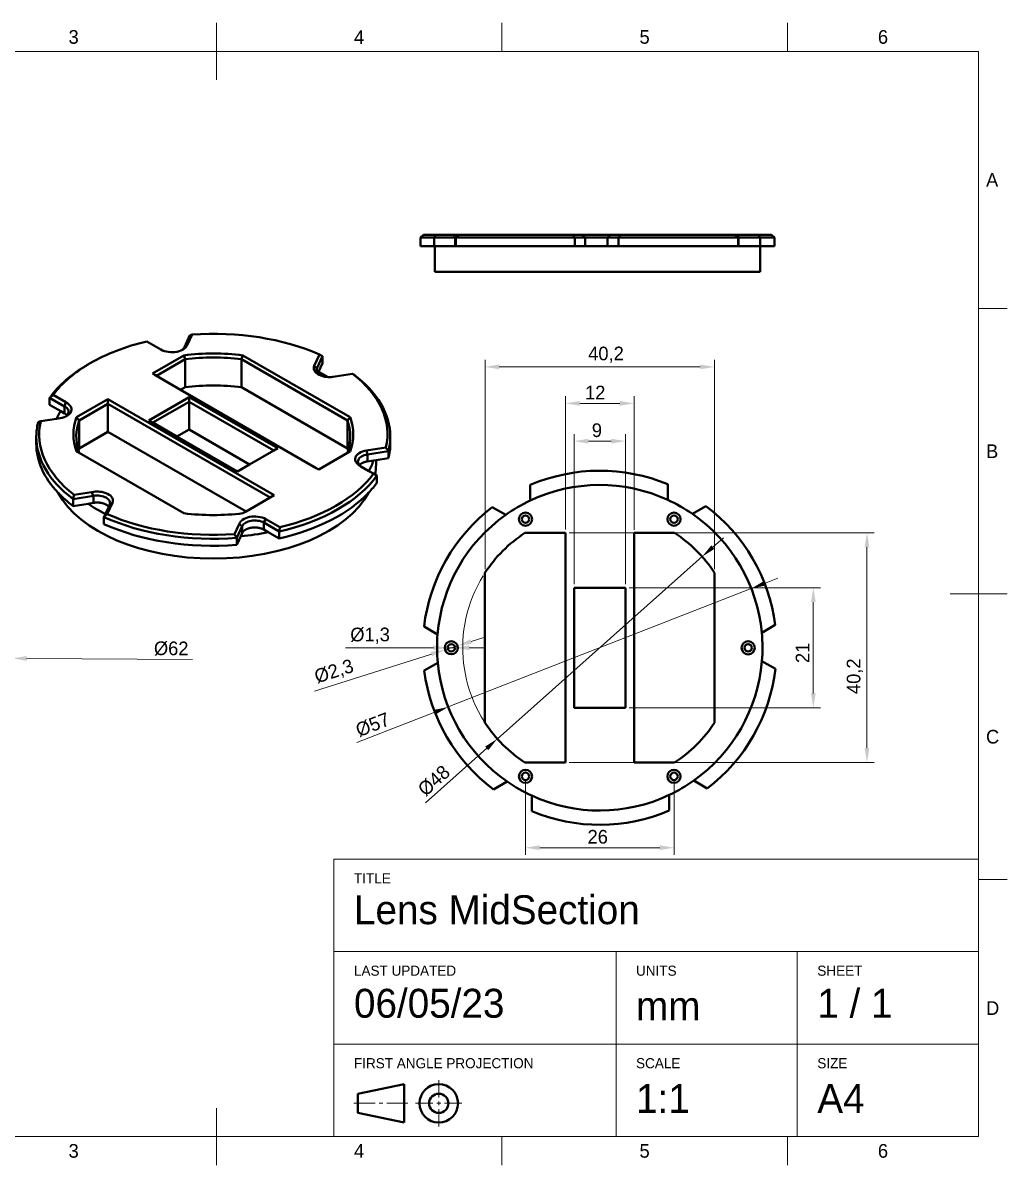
# Model space of a CAD drawing. Header units: millimetres. Extents: x 15 to 292, y 5 to 205.
# Drawn here: x 119.6 to 292, y 5 to 205 of the extents above; entities that cross this region are included whole.
import ezdxf

# ---------------------------------------------------------------- set-up
doc = ezdxf.new("R2010")
doc.units = ezdxf.units.MM
for name, color, linetype in [('Annotations', 7, 'Continuous'), ('Border', 7, 'Continuous'), ('Geometries', 7, 'Continuous')]:
    doc.layers.add(name, color=color, linetype=linetype)
doc.styles.add('Shapr0', font='txt', dxfattribs={"height": 2.3925})
doc.styles.add('Shapr1', font='txt', dxfattribs={"height": 2.3925})
doc.styles.add('Shapr11', font='txt', dxfattribs={"height": 2.3925})
doc.styles.add('Shapr9', font='txt', dxfattribs={"height": 2.3925})
doc.dimstyles.new('ISO-25', dxfattribs={"dimtxt": 2.5, "dimasz": 2.5, "dimexe": 1.25, "dimexo": 0.625, "dimtad": 1, "dimtxsty": 'Standard', "dimcen": 2.5, "dimadec": 0, "dimazin": 0, "dimtfac": 1, "dimtmove": 0, "dimatfit": 3, "dimfxl": 1, "dimarcsym": 0})

# ---------------------------------------------------------------- blocks, each defined once
blk = doc.blocks.new('*D2')
at = {"layer": 'Annotations', "color": 0, "linetype": 'Continuous', "lineweight": 15}
for p, q in [((53.25, 94.18), (50.75, 94.2)), ((55.75, 94.16), (117.75, 93.74)), ((120.25, 93.72), (149.3, 93.52))]:
    blk.add_line(p, q, dxfattribs=at)
at = {"layer": 'Annotations', "color": 0, "lineweight": 15}
blk.add_arc((86.75, 93.95), 31, 353.758, 1.9141, dxfattribs=at)
at = {"layer": 'Annotations', "color": 0}
for points in [[(53.25, 93.77), (53.25, 94.6), (55.75, 94.16)], [(120.25, 94.13), (120.25, 93.3), (117.75, 93.74)]]:
    blk.add_solid(points, dxfattribs=at)
at = {"layer": 'Defpoints', "color": 0}
for p in [(55.75, 94.16), (117.75, 93.74)]:
    blk.add_point(p, dxfattribs=at)
at = {"layer": 'Annotations', "color": 0, "lineweight": 15, "insert": (145.59, 95.44), "char_height": 2.393, "attachment_point": 5, "rotation": 359.6036, "style": 'Shapr9'}
blk.add_mtext('\\A1;%%c62', dxfattribs=at)
blk = doc.blocks.new('*D3')
at = {"layer": 'Annotations', "color": 0, "linetype": 'Continuous', "lineweight": 15}
for p, q in [((191.5, 95.58), (176.13, 95.56)), ((195.3, 95.59), (194, 95.59)), ((197.8, 95.59), (200.3, 95.6))]:
    blk.add_line(p, q, dxfattribs=at)
at = {"layer": 'Annotations', "color": 0}
for points in [[(197.8, 96.01), (197.8, 95.18), (195.3, 95.59)], [(191.5, 95.17), (191.5, 96), (194, 95.59)]]:
    blk.add_solid(points, dxfattribs=at)
at = {"layer": 'Defpoints', "color": 0}
for p in [(194, 95.59), (195.3, 95.59)]:
    blk.add_point(p, dxfattribs=at)
at = {"layer": 'Annotations', "color": 0, "lineweight": 15, "insert": (180.42, 97.69), "char_height": 2.393, "attachment_point": 5, "rotation": 0.0907, "style": 'Shapr11'}
blk.add_mtext('\\A1;%%c1,3', dxfattribs=at)
blk = doc.blocks.new('*D4')
at = {"layer": 'Annotations', "color": 0, "linetype": 'Continuous', "lineweight": 15}
for p, q in [((198.13, 96.69), (200.51, 97.45)), ((191.17, 94.48), (170.7, 87.99)), ((195.74, 95.94), (193.55, 95.24))]:
    blk.add_line(p, q, dxfattribs=at)
at = {"layer": 'Annotations', "color": 0}
for points in [[(198, 97.09), (198.25, 96.3), (195.74, 95.94)], [(191.29, 94.09), (191.04, 94.88), (193.55, 95.24)]]:
    blk.add_solid(points, dxfattribs=at)
at = {"layer": 'Defpoints', "color": 0}
for p in [(193.55, 95.24), (195.74, 95.94)]:
    blk.add_point(p, dxfattribs=at)
at = {"layer": 'Annotations', "color": 0, "lineweight": 15, "insert": (174.15, 91.31), "char_height": 2.393, "attachment_point": 5, "rotation": 17.6121, "style": 'Shapr11'}
blk.add_mtext('\\A1;%%c2,3', dxfattribs=at)
blk = doc.blocks.new('*D5')
at = {"layer": 'Annotations', "color": 0, "linetype": 'Continuous', "lineweight": 15}
for p, q in [((249.52, 106.86), (251.85, 107.77)), ((247.19, 105.95), (194.1, 85.22)), ((191.77, 84.31), (178.11, 78.98))]:
    blk.add_line(p, q, dxfattribs=at)
at = {"layer": 'Annotations', "color": 0, "lineweight": 15}
blk.add_arc((220.65, 95.59), 28.5, 198.8188, 304.0316, dxfattribs=at)
at = {"layer": 'Annotations', "color": 0}
for points in [[(249.37, 107.25), (249.67, 106.48), (247.19, 105.95)], [(191.92, 83.92), (191.62, 84.7), (194.1, 85.22)]]:
    blk.add_solid(points, dxfattribs=at)
at = {"layer": 'Defpoints', "color": 0}
for p in [(247.19, 105.95), (194.1, 85.22)]:
    blk.add_point(p, dxfattribs=at)
at = {"layer": 'Annotations', "color": 0, "lineweight": 15, "insert": (180.89, 82.1), "char_height": 2.393, "attachment_point": 5, "rotation": 21.3319, "style": 'Shapr11'}
blk.add_mtext('\\A1;%%c57', dxfattribs=at)
blk = doc.blocks.new('*D6')
at = {"layer": 'Annotations', "color": 0, "linetype": 'Continuous', "lineweight": 15}
for p, q in [((240.45, 113.2), (242.32, 114.86)), ((238.58, 111.54), (202.71, 79.64)), ((200.84, 77.98), (190.1, 68.42))]:
    blk.add_line(p, q, dxfattribs=at)
at = {"layer": 'Annotations', "color": 0, "lineweight": 15}
blk.add_arc((220.65, 95.59), 24, 148.3692, 224.6331, dxfattribs=at)
at = {"layer": 'Annotations', "color": 0}
for points in [[(240.17, 113.51), (240.72, 112.89), (238.58, 111.54)], [(201.12, 77.66), (200.57, 78.29), (202.71, 79.64)]]:
    blk.add_solid(points, dxfattribs=at)
at = {"layer": 'Defpoints', "color": 0}
for p in [(238.58, 111.54), (202.71, 79.64)]:
    blk.add_point(p, dxfattribs=at)
at = {"layer": 'Annotations', "color": 0, "lineweight": 15, "insert": (191.62, 72.31), "char_height": 2.393, "attachment_point": 5, "rotation": 41.6486, "style": 'Shapr11'}
blk.add_mtext('\\A1;%%c48', dxfattribs=at)
blk = doc.blocks.new('*D7')
at = {"layer": 'Annotations', "color": 0, "linetype": 'Continuous', "lineweight": 15}
for p, q in [((214.65, 116.31), (214.65, 139.63)), ((224.15, 138.38), (217.15, 138.38)), ((226.65, 116.21), (226.65, 139.63))]:
    blk.add_line(p, q, dxfattribs=at)
at = {"layer": 'Annotations', "color": 0}
for points in [[(217.15, 138.8), (217.15, 137.96), (214.65, 138.38)], [(224.15, 137.96), (224.15, 138.8), (226.65, 138.38)]]:
    blk.add_solid(points, dxfattribs=at)
at = {"layer": 'Defpoints', "color": 0}
for p in [(214.65, 138.38), (214.65, 115.69), (226.65, 115.59)]:
    blk.add_point(p, dxfattribs=at)
at = {"layer": 'Annotations', "color": 0, "lineweight": 15, "insert": (219.85, 140.27), "char_height": 2.393, "attachment_point": 5, "style": 'Shapr11'}
blk.add_mtext('\\A1;12', dxfattribs=at)
blk = doc.blocks.new('*D8')
at = {"layer": 'Annotations', "color": 0, "linetype": 'Continuous', "lineweight": 15}
for p, q in [((216.15, 106.71), (216.15, 133.01)), ((225.15, 106.71), (225.15, 133.01)), ((222.65, 131.76), (218.65, 131.76))]:
    blk.add_line(p, q, dxfattribs=at)
at = {"layer": 'Annotations', "color": 0}
for points in [[(218.65, 132.18), (218.65, 131.34), (216.15, 131.76)], [(222.65, 131.34), (222.65, 132.18), (225.15, 131.76)]]:
    blk.add_solid(points, dxfattribs=at)
at = {"layer": 'Defpoints', "color": 0}
for p in [(216.15, 131.76), (216.15, 106.09), (225.15, 106.09)]:
    blk.add_point(p, dxfattribs=at)
at = {"layer": 'Annotations', "color": 0, "lineweight": 15, "insert": (220.15, 133.66), "char_height": 2.393, "attachment_point": 5, "style": 'Shapr11'}
blk.add_mtext('\\A1;9', dxfattribs=at)
blk = doc.blocks.new('*D9')
at = {"layer": 'Annotations', "color": 0, "linetype": 'Continuous', "lineweight": 15}
for p, q in [((200.55, 109.33), (200.55, 146.01)), ((240.75, 109.33), (240.75, 146.01)), ((238.25, 144.76), (203.05, 144.76))]:
    blk.add_line(p, q, dxfattribs=at)
at = {"layer": 'Annotations', "color": 0}
for points in [[(203.05, 145.18), (203.05, 144.35), (200.55, 144.76)], [(238.25, 144.35), (238.25, 145.18), (240.75, 144.76)]]:
    blk.add_solid(points, dxfattribs=at)
at = {"layer": 'Defpoints', "color": 0}
for p in [(200.55, 144.76), (200.55, 108.7), (240.75, 108.7)]:
    blk.add_point(p, dxfattribs=at)
at = {"layer": 'Annotations', "color": 0, "lineweight": 15, "insert": (221.74, 146.89), "char_height": 2.393, "attachment_point": 5, "style": 'Shapr11'}
blk.add_mtext('\\A1;40,2', dxfattribs=at)
blk = doc.blocks.new('*D10')
at = {"layer": 'Annotations', "color": 0, "linetype": 'Continuous', "lineweight": 15}
for p, q in [((215.27, 115.69), (268.7, 115.69)), ((267.45, 113.19), (267.45, 77.99)), ((215.27, 75.49), (268.7, 75.49))]:
    blk.add_line(p, q, dxfattribs=at)
at = {"layer": 'Annotations', "color": 0}
for points in [[(267.86, 113.19), (267.03, 113.19), (267.45, 115.69)], [(267.03, 77.99), (267.86, 77.99), (267.45, 75.49)]]:
    blk.add_solid(points, dxfattribs=at)
at = {"layer": 'Defpoints', "color": 0}
for p in [(214.65, 115.69), (214.65, 75.49), (267.45, 75.49)]:
    blk.add_point(p, dxfattribs=at)
at = {"layer": 'Annotations', "color": 0, "lineweight": 15, "insert": (265.32, 90.6), "char_height": 2.393, "attachment_point": 5, "rotation": 90, "style": 'Shapr11'}
blk.add_mtext('\\A1;40,2', dxfattribs=at)
blk = doc.blocks.new('*D11')
at = {"layer": 'Annotations', "color": 0, "linetype": 'Continuous', "lineweight": 15}
for p, q in [((225.77, 106.09), (259.3, 106.09)), ((258.05, 103.59), (258.05, 87.59)), ((225.77, 85.09), (259.3, 85.09))]:
    blk.add_line(p, q, dxfattribs=at)
at = {"layer": 'Annotations', "color": 0}
for points in [[(258.47, 103.59), (257.64, 103.59), (258.05, 106.09)], [(257.64, 87.59), (258.47, 87.59), (258.05, 85.09)]]:
    blk.add_solid(points, dxfattribs=at)
at = {"layer": 'Defpoints', "color": 0}
for p in [(225.15, 106.09), (225.15, 85.09), (258.05, 85.09)]:
    blk.add_point(p, dxfattribs=at)
at = {"layer": 'Annotations', "color": 0, "lineweight": 15, "insert": (256.16, 94.69), "char_height": 2.393, "attachment_point": 5, "rotation": 90, "style": 'Shapr11'}
blk.add_mtext('\\A1;21', dxfattribs=at)
blk = doc.blocks.new('*D12')
at = {"layer": 'Annotations', "color": 0, "linetype": 'Continuous', "lineweight": 15}
for p, q in [((207.65, 72.45), (207.65, 59.33)), ((233.65, 72.44), (233.65, 59.33)), ((210.15, 60.58), (231.15, 60.58))]:
    blk.add_line(p, q, dxfattribs=at)
at = {"layer": 'Annotations', "color": 0}
for points in [[(210.15, 61), (210.15, 60.17), (207.65, 60.58)], [(231.15, 60.17), (231.15, 61), (233.65, 60.58)]]:
    blk.add_solid(points, dxfattribs=at)
at = {"layer": 'Defpoints', "color": 0}
for p in [(207.65, 73.07), (233.65, 73.07), (233.65, 60.58)]:
    blk.add_point(p, dxfattribs=at)
at = {"layer": 'Annotations', "color": 0, "lineweight": 15, "insert": (220.29, 62.48), "char_height": 2.393, "attachment_point": 5, "style": 'Shapr11'}
blk.add_mtext('\\A1;26', dxfattribs=at)
blk = doc.blocks.new('*U13')
at = {"layer": 'Border', "linetype": 'Continuous', "lineweight": 15}
for p, q in [((287, 58.6), (174.1, 58.6)), ((174.1, 10), (174.1, 58.6)), ((287, 10), (287, 58.6)), ((287, 42.4), (174.1, 42.4)), ((223.5, 10), (223.5, 42.4)), ((255.25, 10), (255.25, 42.4)), ((287, 26.2), (174.1, 26.2)), ((192.450088, 16.837486), (192.450088, 19.875004)), ((192.450088, 15.487478), (192.450088, 16.162482)), ((177.6, 15.82498), (181.312522, 15.82498)), ((181.987526, 15.82498), (182.66253, 15.82498)), ((187.050056, 15.82498), (183.337534, 15.82498)), ((191.437582, 15.82498), (188.400064, 15.82498)), ((192.112586, 15.82498), (192.78759, 15.82498)), ((192.450088, 14.812474), (192.450088, 11.774956)), ((193.462594, 15.82498), (196.500112, 15.82498)), ((287, 10), (174.1, 10))]:
    blk.add_line(p, q, dxfattribs=at)
at = {"layer": 'Border', "linetype": 'Continuous', "lineweight": 40}
for p, q in [((178.275004, 17.51249), (186.375052, 19.2)), ((186.375052, 19.2), (186.375052, 12.44996)), ((178.275004, 17.51249), (178.275004, 14.13747)), ((178.275004, 14.13747), (186.375052, 12.44996))]:
    blk.add_line(p, q, dxfattribs=at)
for radius in [3.37502, 1.68751]:
    blk.add_circle((192.450088, 15.82498), radius, dxfattribs=at)

msp = doc.modelspace()

# ---------------------------------------------------------------- linework, layer by layer
at = {"layer": 'Border', "linetype": 'Continuous', "lineweight": 15}
for p, q in [((153.5, 195), (153.5, 205)), ((203.5, 200), (203.5, 205)), ((253.5, 200), (253.5, 205)), ((287, 200), (20, 200)), ((287, 10), (287, 200)), ((287, 155), (292, 155)), ((282, 105), (292, 105)), ((287, 55), (292, 55)), ((153.5, 15), (153.5, 5)), ((20, 10), (287, 10)), ((203.5, 10), (203.5, 5)), ((253.5, 10), (253.5, 5))]:
    msp.add_line(p, q, dxfattribs=at)
at = {"layer": 'Geometries', "linetype": 'Continuous', "lineweight": 40}
for p, q in [((189.75, 167.898), (189.25, 167.398)), ((189.25, 167.398), (189.25, 165.898)), ((191.631, 167.398), (189.25, 167.398)), ((189.75, 167.898), (191.966, 167.898)), ((191.631, 167.398), (191.631, 165.898)), ((195.344, 167.398), (191.631, 167.398)), ((191.966, 167.898), (195.096, 167.898)), ((195.344, 167.398), (195.096, 167.898)), ((195.096, 167.898), (196.023, 167.898)), ((195.344, 165.898), (195.344, 167.398)), ((195.421, 167.398), (195.344, 167.398)), ((195.445, 167.398), (195.445, 165.898)), ((216.259, 167.398), (195.445, 167.398)), ((196.044, 167.898), (197.78, 167.898)), ((197.78, 167.898), (197.788, 167.898)), ((197.788, 167.898), (215.994, 167.898)), ((215.994, 167.898), (217.558, 167.898)), ((218.116, 167.398), (216.259, 167.398)), ((216.259, 167.398), (216.259, 165.898)), ((218.116, 167.398), (217.558, 167.898)), ((217.564, 167.898), (222.461, 167.898)), ((218.116, 165.898), (218.116, 167.398)), ((222.031, 167.398), (218.116, 167.398)), ((222.031, 167.398), (222.461, 167.898)), ((222.031, 165.898), (222.031, 167.398)), ((223.95, 167.398), (222.031, 167.398)), ((222.461, 167.898), (224.217, 167.898)), ((223.95, 167.398), (223.95, 165.898)), ((244.878, 167.398), (223.95, 167.398)), ((224.217, 167.898), (244.277, 167.898)), ((244.293, 167.898), (244.912, 167.898)), ((244.878, 167.398), (244.878, 165.898)), ((244.917, 167.398), (244.896, 167.398)), ((244.917, 167.398), (244.912, 167.898)), ((244.912, 167.898), (248.423, 167.898)), ((244.917, 165.898), (244.917, 167.398)), ((248.755, 167.398), (244.917, 167.398)), ((248.423, 167.898), (250.75, 167.898)), ((248.755, 167.398), (248.755, 165.898)), ((251.25, 167.398), (248.755, 167.398)), ((251.25, 167.398), (250.75, 167.898)), ((251.25, 165.898), (251.25, 167.398)), ((189.25, 165.898), (191.631, 165.898)), ((191.75, 165.898), (191.631, 165.898)), ((191.75, 161.398), (191.75, 165.898)), ((194.36, 165.898), (191.75, 165.898)), ((195.344, 165.898), (194.36, 165.898)), ((195.445, 165.898), (195.344, 165.898)), ((195.445, 165.898), (216.259, 165.898)), ((217.623, 165.898), (216.259, 165.898)), ((218.116, 165.898), (217.623, 165.898)), ((222.031, 165.898), (218.116, 165.898)), ((222.58, 165.898), (222.031, 165.898)), ((222.58, 165.898), (223.95, 165.898)), ((223.95, 165.898), (244.878, 165.898)), ((244.917, 165.898), (244.878, 165.898)), ((246.014, 165.898), (244.917, 165.898)), ((246.014, 165.898), (248.75, 165.898)), ((248.75, 161.398), (248.75, 165.898)), ((248.75, 165.898), (248.755, 165.898)), ((248.755, 165.898), (251.25, 165.898)), ((191.75, 161.398), (248.75, 161.398)), ((147.901, 148.218), (148.862, 150.289)), ((149.258, 150.435), (148.449, 148.69)), ((143.788, 147.795), (141.305, 149.229)), ((147.901, 148.218), (148.449, 148.69)), ((142.286, 143.612), (147.774, 146.781)), ((148.023, 146.108), (142.993, 143.204)), ((148.023, 146.108), (148.023, 141.209)), ((157.903, 141.209), (157.903, 146.108)), ((176.45, 135.4), (157.903, 146.108)), ((158.152, 146.781), (176.908, 135.952)), ((170.633, 144.964), (171.542, 146.922)), ((172.111, 146.624), (171.118, 144.484)), ((172.111, 146.624), (172.111, 145.399)), ((131.397, 145.408), (131.044, 145.204)), ((171.118, 144.484), (170.633, 144.964)), ((171.118, 143.844), (171.118, 144.484)), ((171.402, 143.871), (172.111, 145.399)), ((142.711, 143.367), (142.286, 143.612)), ((142.993, 143.204), (142.711, 143.367)), ((147.236, 140.755), (142.993, 143.204)), ((171.275, 143.598), (171.402, 143.871)), ((177.329, 143.549), (174.307, 143.081)), ((147.236, 140.755), (148.023, 141.209)), ((170.995, 127.037), (147.236, 140.755)), ((157.903, 141.209), (176.45, 130.501)), ((126.928, 137.852), (124.302, 139.368)), ((124.302, 139.368), (124.302, 138.143)), ((126.232, 137.029), (124.302, 138.143)), ((124.893, 139.843), (127.106, 138.566)), ((126.928, 137.852), (127.106, 138.566)), ((129.02, 135.953), (134.508, 139.122)), ((134.508, 138.305), (129.478, 135.401)), ((134.508, 139.122), (163.64, 122.302)), ((134.508, 139.122), (134.508, 138.305)), ((162.933, 121.894), (134.508, 138.305)), ((134.508, 138.305), (134.508, 133.406)), ((141.65, 135.406), (148.721, 139.489)), ((148.721, 138.672), (142.357, 134.998)), ((148.721, 139.489), (164.278, 130.507)), ((148.721, 139.489), (148.721, 138.672)), ((148.721, 138.672), (148.721, 133.773)), ((163.57, 130.099), (148.721, 138.672)), ((126.928, 136.627), (126.232, 137.029)), ((126.928, 136.627), (126.928, 137.852)), ((125.486, 135.69), (122.727, 135.263)), ((126.118, 135.788), (125.486, 135.69)), ((129.478, 130.502), (129.478, 135.401)), ((142.357, 134.998), (141.65, 135.406)), ((146.6, 132.548), (142.357, 134.998)), ((176.45, 130.501), (176.45, 135.4)), ((121.964, 132.548), (121.964, 131.324)), ((134.508, 133.406), (129.478, 130.502)), ((158.691, 119.444), (134.508, 133.406)), ((146.6, 132.548), (148.721, 133.773)), ((157.206, 126.425), (146.6, 132.548)), ((148.721, 133.773), (159.328, 127.649)), ((183.964, 131.324), (183.964, 132.548)), ((163.57, 130.099), (159.328, 127.649)), ((164.278, 130.507), (163.57, 130.099)), ((179.814, 130.126), (183.201, 130.65)), ((179.814, 130.126), (179.944, 129.439)), ((183.651, 130.013), (179.944, 129.439)), ((183.651, 130.013), (183.651, 128.788)), ((129.478, 129.697), (129.02, 129.961)), ((147.775, 119.132), (129.478, 129.697)), ((176.45, 129.696), (171.42, 126.792)), ((176.908, 129.96), (176.45, 129.696)), ((179.944, 128.214), (179.944, 129.439)), ((179.944, 128.214), (181.004, 128.378)), ((181.004, 128.378), (181.464, 128.45)), ((181.464, 128.45), (183.651, 128.788)), ((181.464, 127.649), (181.464, 128.45)), ((159.328, 127.649), (157.206, 126.425)), ((171.42, 126.792), (170.995, 127.037)), ((178.826, 127.35), (178.623, 127.466)), ((180.23, 126.535), (178.822, 127.348)), ((178.828, 127.35), (179, 127.245)), ((181.035, 126.07), (180.23, 126.535)), ((181.305, 125.914), (181.035, 126.07)), ((181.625, 125.729), (181.305, 125.914)), ((181.625, 125.729), (181.625, 124.504)), ((208.461, 121.351), (208.461, 124.092)), ((232.561, 121.477), (232.561, 124.206)), ((131.991, 122.182), (128.404, 121.627)), ((128.598, 122.365), (131.621, 122.832)), ((131.991, 122.182), (131.621, 122.832)), ((131.991, 120.958), (131.991, 122.182)), ((163.64, 122.302), (162.933, 121.894)), ((128.404, 121.627), (128.404, 120.403)), ((131.04, 120.811), (128.404, 120.403)), ((131.991, 120.958), (131.04, 120.811)), ((134.065, 119.007), (134.654, 120.278)), ((135.294, 120.95), (134.385, 118.991)), ((134.654, 120.278), (134.81, 120.613)), ((134.81, 120.613), (135.294, 120.95)), ((162.933, 121.894), (158.691, 119.444)), ((204.182, 118.85), (201.819, 120.215)), ((236.866, 119.021), (239.24, 120.392)), ((133.817, 118.473), (134.065, 119.007)), ((133.817, 118.473), (133.817, 117.248)), ((158.691, 119.444), (158.151, 119.132)), ((161.79, 117.504), (162.14, 118.118)), ((162.14, 118.118), (164.623, 116.685)), ((156.669, 115.478), (157.479, 117.223)), ((158.026, 116.879), (157.065, 114.808)), ((158.026, 116.879), (157.479, 117.223)), ((158.026, 115.654), (158.026, 116.879)), ((164.504, 115.937), (161.79, 117.504)), ((161.79, 116.279), (161.79, 117.504)), ((161.79, 116.279), (162.566, 115.831)), ((157.772, 115.105), (157.065, 113.583)), ((157.065, 114.808), (157.065, 113.583)), ((158.026, 115.654), (157.772, 115.105)), ((162.566, 115.831), (164.504, 114.712)), ((164.504, 115.937), (164.504, 114.712)), ((214.646, 115.686), (207.53, 115.686)), ((214.646, 115.686), (214.646, 75.486)), ((233.759, 115.688), (226.646, 115.688)), ((226.646, 115.688), (226.646, 115.587)), ((226.646, 115.587), (226.646, 75.587)), ((200.546, 108.701), (200.546, 82.472)), ((240.746, 82.472), (240.746, 108.701)), ((225.146, 106.087), (216.146, 106.087)), ((216.146, 106.087), (216.146, 85.087)), ((225.146, 85.087), (225.146, 106.087)), ((192.242, 97.917), (189.868, 99.287)), ((249.025, 98.214), (251.388, 99.578)), ((192.268, 92.96), (189.904, 91.596)), ((249.051, 93.257), (251.425, 91.887)), ((216.146, 85.087), (225.146, 85.087)), ((214.646, 75.486), (207.533, 75.486)), ((226.646, 75.587), (226.646, 75.486)), ((226.646, 75.486), (233.76, 75.486)), ((204.427, 72.153), (202.053, 70.782)), ((237.11, 72.324), (239.474, 70.959)), ((208.732, 69.697), (208.732, 66.968)), ((232.831, 69.823), (232.831, 67.082))]:
    msp.add_line(p, q, dxfattribs=at)
at = {"layer": 'Geometries', "linetype": 'Continuous', "lineweight": 40, "flags": 128}
for points in [[(191.631, 167.398), (191.715, 167.524), (191.798, 167.649), (191.882, 167.774), (191.966, 167.898)], [(196.044, 167.898), (195.894, 167.774), (195.745, 167.649), (195.595, 167.524), (195.445, 167.398)], [(216.259, 167.398), (216.192, 167.524), (216.126, 167.649), (216.06, 167.774), (215.994, 167.898)], [(224.217, 167.898), (224.151, 167.774), (224.084, 167.649), (224.017, 167.524), (223.95, 167.398)], [(244.878, 167.398), (244.728, 167.524), (244.578, 167.649), (244.427, 167.774), (244.277, 167.898)], [(248.423, 167.898), (248.506, 167.774), (248.589, 167.649), (248.672, 167.524), (248.755, 167.398)], [(148.862, 150.289), (148.962, 150.326), (149.061, 150.363), (149.16, 150.399), (149.258, 150.435)], [(147.468, 147.708), (147.531, 147.755), (147.689, 147.899), (147.814, 148.055), (147.901, 148.218)], [(148.442, 148.691), (148.333, 148.457), (148.222, 148.279), (148.125, 148.165), (147.995, 148.042), (147.845, 147.926), (147.66, 147.808)], [(147.468, 147.706), (147.288, 147.626), (146.964, 147.514), (146.612, 147.428), (146.244, 147.37), (145.87, 147.343), (145.493, 147.346), (145.11, 147.38), (144.742, 147.442), (144.4, 147.532), (144.081, 147.65), (143.788, 147.795)], [(147.66, 147.808), (147.583, 147.765), (147.468, 147.706)], [(148.023, 146.108), (147.899, 146.444), (147.774, 146.781)], [(157.903, 146.108), (158.028, 146.445), (158.152, 146.781)], [(171.542, 146.922), (171.684, 146.848), (171.827, 146.773), (171.969, 146.699), (172.111, 146.624)], [(171.356, 143.443), (171.224, 143.524), (170.997, 143.697), (170.813, 143.887), (170.672, 144.095), (170.582, 144.31), (170.545, 144.527), (170.562, 144.744), (170.633, 144.964)], [(171.118, 144.484), (171.065, 144.32), (171.047, 144.152)], [(171.047, 144.152), (171.047, 144.145), (171.069, 143.973), (171.114, 143.844)], [(171.114, 143.844), (171.132, 143.806), (171.232, 143.646), (171.271, 143.597)], [(171.271, 143.597), (171.367, 143.493), (171.536, 143.352), (171.542, 143.348)], [(171.541, 143.346), (171.495, 143.368), (171.356, 143.443)], [(173.069, 142.985), (172.858, 143.001), (172.485, 143.051), (172.13, 143.13), (171.8, 143.235), (171.541, 143.346)], [(174.305, 143.085), (173.899, 143.022), (173.576, 142.989), (173.356, 142.98), (173.107, 142.984), (173.069, 142.985)], [(177.524, 143.469), (177.476, 143.489), (177.427, 143.509), (177.378, 143.529), (177.329, 143.549)], [(124.302, 139.368), (124.45, 139.487), (124.597, 139.606), (124.745, 139.725), (124.893, 139.843)], [(127.102, 138.563), (127.398, 138.391), (127.61, 138.247), (127.732, 138.141), (127.852, 138.015), (127.951, 137.882), (128.062, 137.67), (128.121, 137.453), (128.127, 137.236), (128.081, 137.017), (127.983, 136.803), (127.837, 136.603), (127.644, 136.416), (127.402, 136.242), (127.32, 136.192)], [(127.108, 136.081), (126.818, 135.962), (126.483, 135.862), (126.118, 135.788)], [(127.63, 136.909), (127.63, 136.936), (127.604, 137.107), (127.54, 137.274), (127.437, 137.435), (127.301, 137.586), (127.129, 137.727), (126.928, 137.852)], [(126.928, 136.627), (126.94, 136.62), (126.953, 136.613), (126.966, 136.606), (126.979, 136.598), (126.992, 136.59), (127.006, 136.582), (127.027, 136.57), (127.048, 136.556), (127.069, 136.543), (127.092, 136.528), (127.114, 136.513), (127.135, 136.497), (127.156, 136.482), (127.177, 136.467), (127.196, 136.452), (127.216, 136.436), (127.234, 136.421), (127.253, 136.405), (127.27, 136.39), (127.288, 136.374), (127.304, 136.358), (127.32, 136.342), (127.336, 136.326), (127.357, 136.305), (127.362, 136.299)], [(127.32, 136.192), (127.125, 136.089), (127.108, 136.081)], [(127.111, 136.08), (127.184, 136.134), (127.345, 136.278), (127.364, 136.299)], [(127.364, 136.299), (127.472, 136.433), (127.564, 136.596), (127.616, 136.764), (127.63, 136.909)], [(122.727, 135.263), (122.614, 135.218), (122.501, 135.174), (122.389, 135.129), (122.277, 135.084)], [(129.478, 135.401), (129.249, 135.677), (129.02, 135.953)], [(176.45, 135.4), (176.679, 135.676), (176.908, 135.952)], [(178.623, 127.466), (178.53, 127.522), (178.317, 127.667), (178.195, 127.773), (178.075, 127.899), (177.976, 128.032), (177.866, 128.244), (177.806, 128.461), (177.8, 128.679), (177.848, 128.898), (177.945, 129.112), (178.092, 129.312), (178.286, 129.499), (178.528, 129.674), (178.805, 129.826), (179.112, 129.952), (179.448, 130.052), (179.814, 130.126)], [(183.201, 130.65), (183.314, 130.491), (183.426, 130.332), (183.539, 130.172), (183.651, 130.013)], [(179.944, 129.439), (179.672, 129.384), (179.4, 129.305), (179.153, 129.208), (178.935, 129.093), (178.744, 128.963), (178.583, 128.819), (178.455, 128.664), (178.364, 128.501), (178.311, 128.333), (178.297, 128.188)], [(178.297, 128.188), (178.298, 128.161), (178.324, 127.99), (178.388, 127.823), (178.49, 127.662), (178.563, 127.576)], [(178.567, 127.577), (178.577, 127.588), (178.598, 127.609), (178.619, 127.63), (178.64, 127.651), (178.663, 127.671), (178.686, 127.691), (178.71, 127.711), (178.734, 127.73), (178.759, 127.75), (178.784, 127.769), (178.808, 127.786), (178.833, 127.803), (178.857, 127.82), (178.883, 127.836), (178.908, 127.853), (178.935, 127.869), (178.964, 127.886), (178.993, 127.902), (179.023, 127.919), (179.054, 127.935), (179.085, 127.951), (179.116, 127.966), (179.148, 127.981), (179.18, 127.995), (179.213, 128.009), (179.243, 128.022), (179.273, 128.034), (179.303, 128.046), (179.335, 128.057), (179.366, 128.069), (179.398, 128.08), (179.43, 128.091), (179.463, 128.101), (179.497, 128.111), (179.53, 128.121), (179.564, 128.131), (179.598, 128.14), (179.632, 128.149), (179.666, 128.158), (179.7, 128.166), (179.734, 128.174), (179.765, 128.18), (179.795, 128.187), (179.825, 128.193), (179.855, 128.199), (179.885, 128.204), (179.914, 128.21), (179.944, 128.214)], [(178.563, 127.576), (178.627, 127.511), (178.799, 127.37), (178.828, 127.35)], [(128.404, 121.627), (128.452, 121.812), (128.501, 121.996), (128.549, 122.18), (128.598, 122.365)], [(131.623, 122.829), (132.029, 122.891), (132.352, 122.925), (132.571, 122.933), (132.82, 122.93), (133.069, 122.913), (133.442, 122.862), (133.797, 122.784), (134.127, 122.678), (134.432, 122.545), (134.703, 122.39), (134.931, 122.217), (135.115, 122.026), (135.256, 121.818), (135.346, 121.603), (135.383, 121.387), (135.365, 121.169), (135.294, 120.95)], [(134.881, 120.945), (134.881, 120.952), (134.858, 121.124), (134.796, 121.291), (134.696, 121.451), (134.56, 121.604), (134.392, 121.745), (134.193, 121.872), (133.966, 121.983), (133.716, 122.075), (133.447, 122.148), (133.163, 122.199), (132.871, 122.229), (132.575, 122.236), (132.279, 122.22), (131.991, 122.182)], [(131.991, 120.958), (132.007, 120.96), (132.024, 120.963), (132.042, 120.966), (132.06, 120.969), (132.078, 120.971), (132.097, 120.974), (132.127, 120.978), (132.157, 120.982), (132.188, 120.986), (132.222, 120.99), (132.255, 120.993), (132.289, 120.996), (132.322, 120.999), (132.355, 121.002), (132.388, 121.004), (132.421, 121.006), (132.453, 121.008), (132.486, 121.009), (132.518, 121.01), (132.55, 121.011), (132.582, 121.011), (132.614, 121.011), (132.646, 121.011), (132.688, 121.011), (132.729, 121.01), (132.771, 121.009), (132.813, 121.007), (132.854, 121.005), (132.896, 121.002), (132.937, 120.999), (132.975, 120.996), (133.013, 120.992), (133.051, 120.989), (133.088, 120.984), (133.126, 120.98), (133.163, 120.975), (133.204, 120.969), (133.244, 120.962), (133.284, 120.955), (133.324, 120.948), (133.364, 120.941), (133.402, 120.933), (133.441, 120.924), (133.479, 120.916), (133.517, 120.906), (133.555, 120.897), (133.593, 120.887), (133.631, 120.876), (133.668, 120.865), (133.705, 120.854), (133.742, 120.842), (133.778, 120.83), (133.814, 120.817), (133.849, 120.805), (133.884, 120.791), (133.919, 120.778), (133.953, 120.764), (133.986, 120.749), (134.02, 120.735), (134.05, 120.721), (134.079, 120.707), (134.108, 120.692), (134.137, 120.678), (134.165, 120.663), (134.193, 120.647), (134.218, 120.633), (134.242, 120.619), (134.266, 120.604), (134.29, 120.59), (134.313, 120.575), (134.336, 120.56), (134.362, 120.541), (134.388, 120.523), (134.413, 120.504), (134.438, 120.485), (134.462, 120.466), (134.486, 120.446), (134.509, 120.426), (134.532, 120.406), (134.554, 120.385), (134.575, 120.364), (134.596, 120.343), (134.616, 120.322), (134.635, 120.301), (134.654, 120.279), (134.654, 120.278)], [(134.81, 120.613), (134.863, 120.777), (134.881, 120.945)], [(134.385, 118.991), (134.243, 118.862), (134.101, 118.732), (133.959, 118.602), (133.817, 118.473)], [(157.485, 117.222), (157.595, 117.456), (157.706, 117.635), (157.803, 117.749), (157.932, 117.872), (158.082, 117.988), (158.345, 118.149), (158.64, 118.287), (158.964, 118.399), (159.316, 118.485), (159.684, 118.543), (160.057, 118.57), (160.435, 118.567), (160.818, 118.533), (161.185, 118.471), (161.528, 118.381), (161.846, 118.264), (162.14, 118.118)], [(161.79, 117.504), (161.571, 117.612), (161.317, 117.709), (161.047, 117.784), (160.766, 117.836), (160.476, 117.866), (160.179, 117.874), (159.883, 117.861), (159.593, 117.825), (159.314, 117.767), (159.05, 117.688), (158.806, 117.589), (158.587, 117.474), (158.397, 117.342), (158.239, 117.198), (158.114, 117.042), (158.026, 116.879)], [(158.026, 115.654), (158.03, 115.664), (158.035, 115.674), (158.039, 115.684), (158.044, 115.694), (158.049, 115.705), (158.055, 115.715), (158.064, 115.732), (158.073, 115.75), (158.083, 115.767), (158.094, 115.786), (158.106, 115.804), (158.117, 115.823), (158.13, 115.841), (158.142, 115.859), (158.156, 115.876), (158.169, 115.893), (158.183, 115.91), (158.197, 115.927), (158.212, 115.944), (158.227, 115.96), (158.242, 115.977), (158.258, 115.993), (158.274, 116.009), (158.295, 116.029), (158.317, 116.05), (158.34, 116.07), (158.363, 116.09), (158.387, 116.109), (158.412, 116.129), (158.437, 116.148), (158.461, 116.165), (158.485, 116.183), (158.51, 116.2), (158.535, 116.216), (158.561, 116.233), (158.587, 116.249), (158.616, 116.266), (158.646, 116.283), (158.676, 116.3), (158.707, 116.316), (158.738, 116.332), (158.77, 116.347), (158.801, 116.362), (158.834, 116.377), (158.866, 116.391), (158.9, 116.406), (158.934, 116.42), (158.969, 116.433), (159.004, 116.446), (159.039, 116.459), (159.075, 116.472), (159.112, 116.484), (159.148, 116.495), (159.185, 116.507), (159.223, 116.518), (159.26, 116.528), (159.298, 116.538), (159.337, 116.548), (159.375, 116.557), (159.411, 116.565), (159.447, 116.573), (159.483, 116.58), (159.52, 116.587), (159.556, 116.594), (159.593, 116.6), (159.626, 116.605), (159.66, 116.61), (159.694, 116.615), (159.728, 116.62), (159.762, 116.624), (159.796, 116.628), (159.836, 116.632), (159.877, 116.635), (159.918, 116.639), (159.958, 116.641), (160, 116.644), (160.042, 116.646), (160.083, 116.648), (160.125, 116.649), (160.167, 116.649), (160.209, 116.65), (160.251, 116.649), (160.292, 116.649), (160.334, 116.648), (160.376, 116.646), (160.418, 116.644), (160.459, 116.642), (160.501, 116.639), (160.542, 116.636), (160.58, 116.633), (160.617, 116.629), (160.655, 116.625), (160.692, 116.621), (160.729, 116.616), (160.766, 116.611), (160.807, 116.605), (160.846, 116.598), (160.886, 116.592), (160.926, 116.584), (160.965, 116.577), (161.003, 116.569), (161.041, 116.56), (161.079, 116.551), (161.117, 116.542), (161.15, 116.533), (161.184, 116.524), (161.217, 116.515), (161.25, 116.505), (161.282, 116.495), (161.315, 116.485), (161.347, 116.474), (161.38, 116.463), (161.411, 116.451), (161.443, 116.439), (161.474, 116.427), (161.505, 116.415), (161.536, 116.402), (161.566, 116.39), (161.595, 116.377), (161.624, 116.364), (161.649, 116.352), (161.674, 116.34), (161.698, 116.328), (161.722, 116.316), (161.745, 116.303), (161.768, 116.291), (161.79, 116.279)], [(164.623, 116.685), (164.593, 116.498), (164.564, 116.311), (164.534, 116.124), (164.504, 115.937)], [(157.065, 114.808), (156.966, 114.975), (156.867, 115.143), (156.768, 115.31), (156.669, 115.478)]]:
    msp.add_lwpolyline(points, dxfattribs=at)
at = {"layer": 'Geometries', "linetype": 'Continuous', "lineweight": 40}
for centre, radius in [((207.647, 118.104), 1.15), ((207.647, 118.104), 0.65), ((233.647, 118.103), 1.15), ((233.647, 118.103), 0.65), ((194.646, 95.588), 1.15), ((194.646, 95.588), 0.65), ((246.646, 95.586), 1.15), ((246.646, 95.586), 0.65), ((207.646, 73.071), 1.15), ((233.645, 73.07), 1.15), ((207.646, 73.071), 0.65), ((233.645, 73.07), 0.65)]:
    msp.add_circle(centre, radius, dxfattribs=at)
for radius, start, end in [(31, 67.39714, 113.14508), (28.5, 65.28811, 115.31152), (31, 127.39714, 173.14508), (28.5, 115.31152, 125.28811), (28.5, 55.31152, 65.28811), (31, 7.39714, 53.14508), (28.5, 125.28811, 175.31152), (28.5, 5.28811, 55.31152), (24, 123.12731, 146.87706), (24, 33.12294, 56.88143), (28.5, 355.31152, 5.28811), (28.5, 175.31152, 185.28811), (28.5, 185.28811, 235.31152), (28.5, 305.28811, 355.31152), (31, 187.39714, 233.14508), (31, 307.39714, 353.14508), (24, 213.12294, 236.88143), (24, 303.11976, 326.87613), (28.5, 235.31152, 245.28811), (28.5, 295.31152, 305.28811), (28.5, 245.28811, 295.31152), (31, 247.39714, 293.14508)]:
    msp.add_arc((220.646, 95.587), radius, start, end, dxfattribs=at)
for centre, major_axis, start_param, end_param in [((152.964, 132.957), (-30.5, 0), 4.0574279, 4.834176), ((152.964, 132.957), (-30.5, 0), 5.1046254, 5.4977871), ((152.964, 132.957), (24.5, 0), 1.357405, 1.7842425), ((152.964, 132.548), (-24, 0), 4.5051114, 4.9197383), ((152.964, 132.548), (31, 0), 2.3561945, 2.7506888), ((152.964, 132.957), (-30.5, 0), 5.4977871, 5.8813735), ((152.964, 131.324), (28.5, 0), 0.7877608, 0.8672276), ((152.964, 132.957), (-30.5, 0), 3.0102303, 3.7869784), ((152.964, 132.548), (31, 0), 0, 0.6562937), ((152.964, 127.649), (-24, 0), 4.5051114, 4.9197383), ((152.964, 131.324), (28.5, 0), 2.7874983, 2.8730166), ((152.964, 132.957), (-30.5, 0), 6.151823, 6.9285711), ((152.964, 132.548), (31, 0), 2.9994343, 3.1415927), ((152.964, 132.957), (24.5, 0), 2.9281259, 3.354984), ((152.964, 132.548), (-24, 0), 6.0758153, 6.4608959), ((152.964, 132.548), (-24, 0), 2.9638821, 3.3488865), ((152.964, 132.957), (24.5, 0), 6.0697186, 6.4965766), ((152.964, 132.548), (31, 0), 3.1415927, 3.7978864), ((152.964, 132.548), (31, 0), 6.1410269, 6.2831853), ((152.964, 131.324), (-31, 0), 0, 0.500246), ((152.964, 127.649), (24, 0), 2.9342226, 2.9638821), ((152.964, 132.548), (-24, 0), 0.1777106, 0.2072938), ((152.964, 127.649), (-24, 0), 3.3193033, 3.3488865), ((152.964, 132.548), (-24, 0), 2.9342226, 2.9638821), ((152.964, 131.324), (-31, 0), 2.9994343, 3.1415927), ((152.964, 131.324), (28.5, 0), 5.9878566, 6.1032153), ((152.964, 132.957), (-30.5, 0), 1.9630328, 2.7397809), ((152.964, 127.649), (-28.5, 0), 3.0359249, 3.1415927), ((152.964, 132.548), (31, 0), 5.0938294, 5.8922815), ((152.964, 131.324), (-31, 0), 2.6413466, 2.7506888), ((152.964, 127.649), (-28.5, 0), 0.3030351, 2.8385576), ((152.964, 131.324), (-31, 0), 0.500246, 0.6562937), ((152.964, 131.324), (-31, 0), 1.9522367, 2.6413466), ((152.964, 131.324), (28.5, 0), 3.8346959, 3.9873997), ((152.964, 132.548), (31, 0), 4.0466318, 4.8450839), ((152.964, 132.957), (-30.5, 0), 0.9158352, 1.6925833), ((152.964, 132.957), (24.5, 0), 4.4989977, 4.9257049), ((152.964, 131.324), (-31, 0), 0.9050392, 1.7034913), ((152.964, 131.324), (28.5, 0), 4.8818934, 5.0560178)]:
    msp.add_ellipse(centre, major_axis=major_axis, ratio=0.5773503, start_param=start_param, end_param=end_param, dxfattribs=at)

# ---------------------------------------------------------------- block references
msp.add_blockref('*U13', (0, 0))

# ---------------------------------------------------------------- texts
at = {"layer": 'Border', "linetype": 'Continuous', "lineweight": 15, "char_height": 2.393, "width": 2.3925, "style": 'Shapr0'}
for s, insert, attachment_point in [('3', (128.5, 201.304), 8), ('4', (178.5, 201.304), 8), ('5', (228.5, 201.304), 8), ('6', (270.25, 201.304), 8), ('A', (288.304, 177.5), 4), ('B', (288.304, 130), 4), ('C', (288.304, 80), 4), ('D', (288.304, 32.5), 4), ('3', (128.5, 8.696), 2), ('4', (178.5, 8.696), 2), ('5', (228.5, 8.696), 2), ('6', (270.25, 8.696), 2)]:
    msp.add_mtext(s, dxfattribs=dict(at, insert=insert, attachment_point=attachment_point))
at = {"layer": 'Border', "linetype": 'Continuous', "lineweight": 15, "attachment_point": 1, "style": 'Shapr1'}
for s, insert, char_height in [('TITLE', (177.6, 56.1), 1.7705), ('Lens MidSection', (177.6, 52.253), 5.06253), ('LAST UPDATED', (177.6, 39.935), 1.77045), ('UNITS', (227, 39.935), 1.7705), ('SHEET', (258.75, 39.935), 1.7705), ('06/05/23', (177.6, 35.874), 5.0625), ('1 / 1', (258.75, 35.874), 5.0625), ('mm', (227, 35.4), 5.0625), ('FIRST ANGLE PROJECTION', (177.6, 23.735), 1.77045), ('SCALE', (227, 23.735), 1.7705), ('SIZE', (258.75, 23.735), 1.7705), ('1:1', (227, 19.2), 5.0625), ('A4', (258.75, 19.2), 5.0625)]:
    msp.add_mtext(s, dxfattribs=dict(at, insert=insert, char_height=char_height))

# ---------------------------------------------------------------- dimensions: what is measured, and where the dimension line sits
at = {"layer": 'Annotations', "linetype": 'Continuous', "lineweight": 15}
for base, p1, p2, angle, picture, middle in [((200.546, 144.763), (240.746, 108.701), (200.546, 108.701), 180, '*D9', (221.744, 144.763)), ((267.447, 75.486), (214.646, 115.686), (214.646, 75.486), 270, '*D10', (267.447, 90.599)), ((258.052, 85.087), (225.146, 106.087), (225.146, 85.087), 270, '*D11', (258.052, 94.689))]:
    dim = msp.add_linear_dim(base=base, p1=p1, p2=p2, angle=angle, dimstyle='ISO-25', override={"dimscale": 1, "dimgap": 0.7, "dimdec": 2, "dimlfac": 1, "dimrnd": 0.01, "dimzin": 8, "dimdsep": 44, "dimtxsty": 'Shapr11', "dimse1": 0, "dimse2": 0, "dimadec": 2, "dimtol": 0, "dimlim": 0, "dimtp": 0, "dimtm": 0, "dimtfac": 0.6, "dimtdec": 8, "dimfrac": 2, "dimtolj": 1, "dimlwd": 15, "dimlwe": 15}, dxfattribs=at)
    dim.commit()
    dim.dimension.update_dxf_attribs({"geometry": picture, "text_midpoint": middle, "dimtype": 160})
for base, p1, p2, picture, middle in [((214.646, 138.379), (226.646, 115.587), (214.646, 115.686), '*D7', (219.848, 138.379)), ((216.146, 131.76), (225.146, 106.087), (216.146, 106.087), '*D8', (220.147, 131.76)), ((233.645, 60.585), (207.646, 73.071), (233.645, 73.07), '*D12', (220.289, 60.585))]:
    dim = msp.add_linear_dim(base=base, p1=p1, p2=p2, dimstyle='ISO-25', override={"dimscale": 1, "dimgap": 0.7, "dimdec": 2, "dimlfac": 1, "dimrnd": 0.01, "dimzin": 8, "dimdsep": 44, "dimtxsty": 'Shapr11', "dimse1": 0, "dimse2": 0, "dimadec": 2, "dimtol": 0, "dimlim": 0, "dimtp": 0, "dimtm": 0, "dimtfac": 0.6, "dimtdec": 8, "dimfrac": 2, "dimtolj": 1, "dimlwd": 15, "dimlwe": 15}, dxfattribs=at)
    dim.commit()
    dim.dimension.update_dxf_attribs({"geometry": picture, "text_midpoint": middle, "dimtype": 160})
for p1, p2, override, picture, middle in [((238.58, 111.536), (202.713, 79.638), {"dimscale": 1, "dimgap": 0.7, "dimdec": 2, "dimlfac": 1, "dimrnd": 0.01, "dimzin": 8, "dimdsep": 44, "dimtxsty": 'Shapr11', "dimcen": 2.5, "dimadec": 2, "dimtol": 0, "dimlim": 0, "dimtp": 0, "dimtm": 0, "dimtfac": 0.6, "dimtdec": 8, "dimtofl": 1, "dimfrac": 2, "dimtolj": 1, "dimlwd": 15, "dimlwe": 15}, '*D6', (192.879, 70.892)), ((247.194, 105.954), (194.099, 85.22), {"dimscale": 1, "dimgap": 0.7, "dimdec": 2, "dimlfac": 1, "dimrnd": 0.01, "dimzin": 8, "dimdsep": 44, "dimtxsty": 'Shapr11', "dimcen": 2.5, "dimadec": 2, "dimtol": 0, "dimlim": 0, "dimtp": 0, "dimtm": 0, "dimtfac": 0.6, "dimtdec": 8, "dimtofl": 1, "dimfrac": 2, "dimtolj": 1, "dimlwd": 15, "dimlwe": 15}, '*D5', (181.579, 80.33)), ((195.296, 95.589), (193.996, 95.587), {"dimscale": 1, "dimgap": 0.7, "dimdec": 2, "dimlfac": 1, "dimrnd": 0.01, "dimzin": 8, "dimdsep": 44, "dimtxsty": 'Shapr11', "dimcen": 2.5, "dimadec": 2, "dimtol": 0, "dimlim": 0, "dimtp": 0, "dimtm": 0, "dimtfac": 0.6, "dimtdec": 8, "dimtofl": 1, "dimfrac": 2, "dimtolj": 1, "dimlwd": 15, "dimlwe": 15}, '*D3', (180.419, 95.565)), ((55.751, 94.164), (117.749, 93.736), {"dimscale": 1, "dimgap": 0.7, "dimdec": 2, "dimlfac": 1, "dimrnd": 0.01, "dimzin": 8, "dimdsep": 44, "dimtxsty": 'Shapr9', "dimcen": 2.5, "dimadec": 2, "dimtol": 0, "dimlim": 0, "dimtp": 0, "dimtm": 0, "dimtfac": 0.6, "dimtdec": 8, "dimtofl": 1, "dimfrac": 2, "dimtolj": 1, "dimlwd": 15, "dimlwe": 15}, '*D2', (145.581, 93.543)), ((195.742, 95.936), (193.55, 95.24), {"dimscale": 1, "dimgap": 0.7, "dimdec": 2, "dimlfac": 1, "dimrnd": 0.01, "dimzin": 8, "dimdsep": 44, "dimtxsty": 'Shapr11', "dimcen": 2.5, "dimadec": 2, "dimtol": 0, "dimlim": 0, "dimtp": 0, "dimtm": 0, "dimtfac": 0.6, "dimtdec": 8, "dimtofl": 1, "dimfrac": 2, "dimtolj": 1, "dimlwd": 15, "dimlwe": 15}, '*D4', (174.793, 89.285))]:
    dim = msp.add_diameter_dim_2p(p1=p1, p2=p2, dimstyle='ISO-25', override=override, dxfattribs=at)
    dim.commit()
    dim.dimension.update_dxf_attribs({"geometry": picture, "text_midpoint": middle, "dimtype": 163})

doc.saveas('drawing.dxf')
